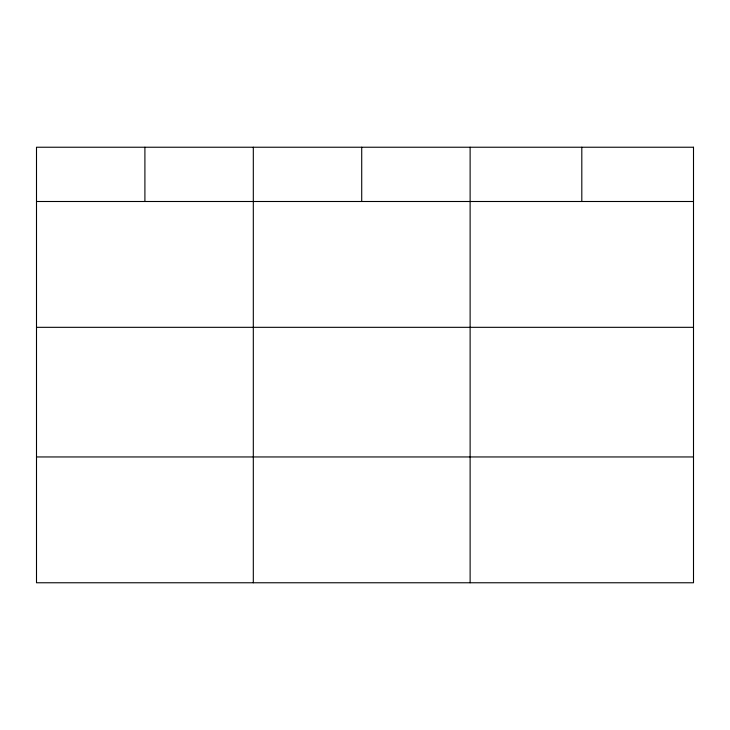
<?xml version="1.0" encoding="UTF-8"?>
<svg xmlns="http://www.w3.org/2000/svg" width="730" height="730" viewBox="0 0 730 730"><rect width="100%" height="100%" fill="white"/><g stroke="black" fill="none" stroke-linecap="round" stroke-linejoin="round"><path stroke-width="1.09" d="M36.5 201.498L693.5 201.498M36.5 327.323L693.5 327.323M36.5 456.953L693.5 456.953M581.81 147.232L581.81 201.498M470.12 147.232L470.12 582.768M361.715 147.232L361.715 201.498M253.31 147.232L253.31 582.768M144.905 147.232L144.905 201.498M693.5 147.232L36.5 147.232L36.5 582.768L693.5 582.768L693.5 147.232"/></g></svg>
